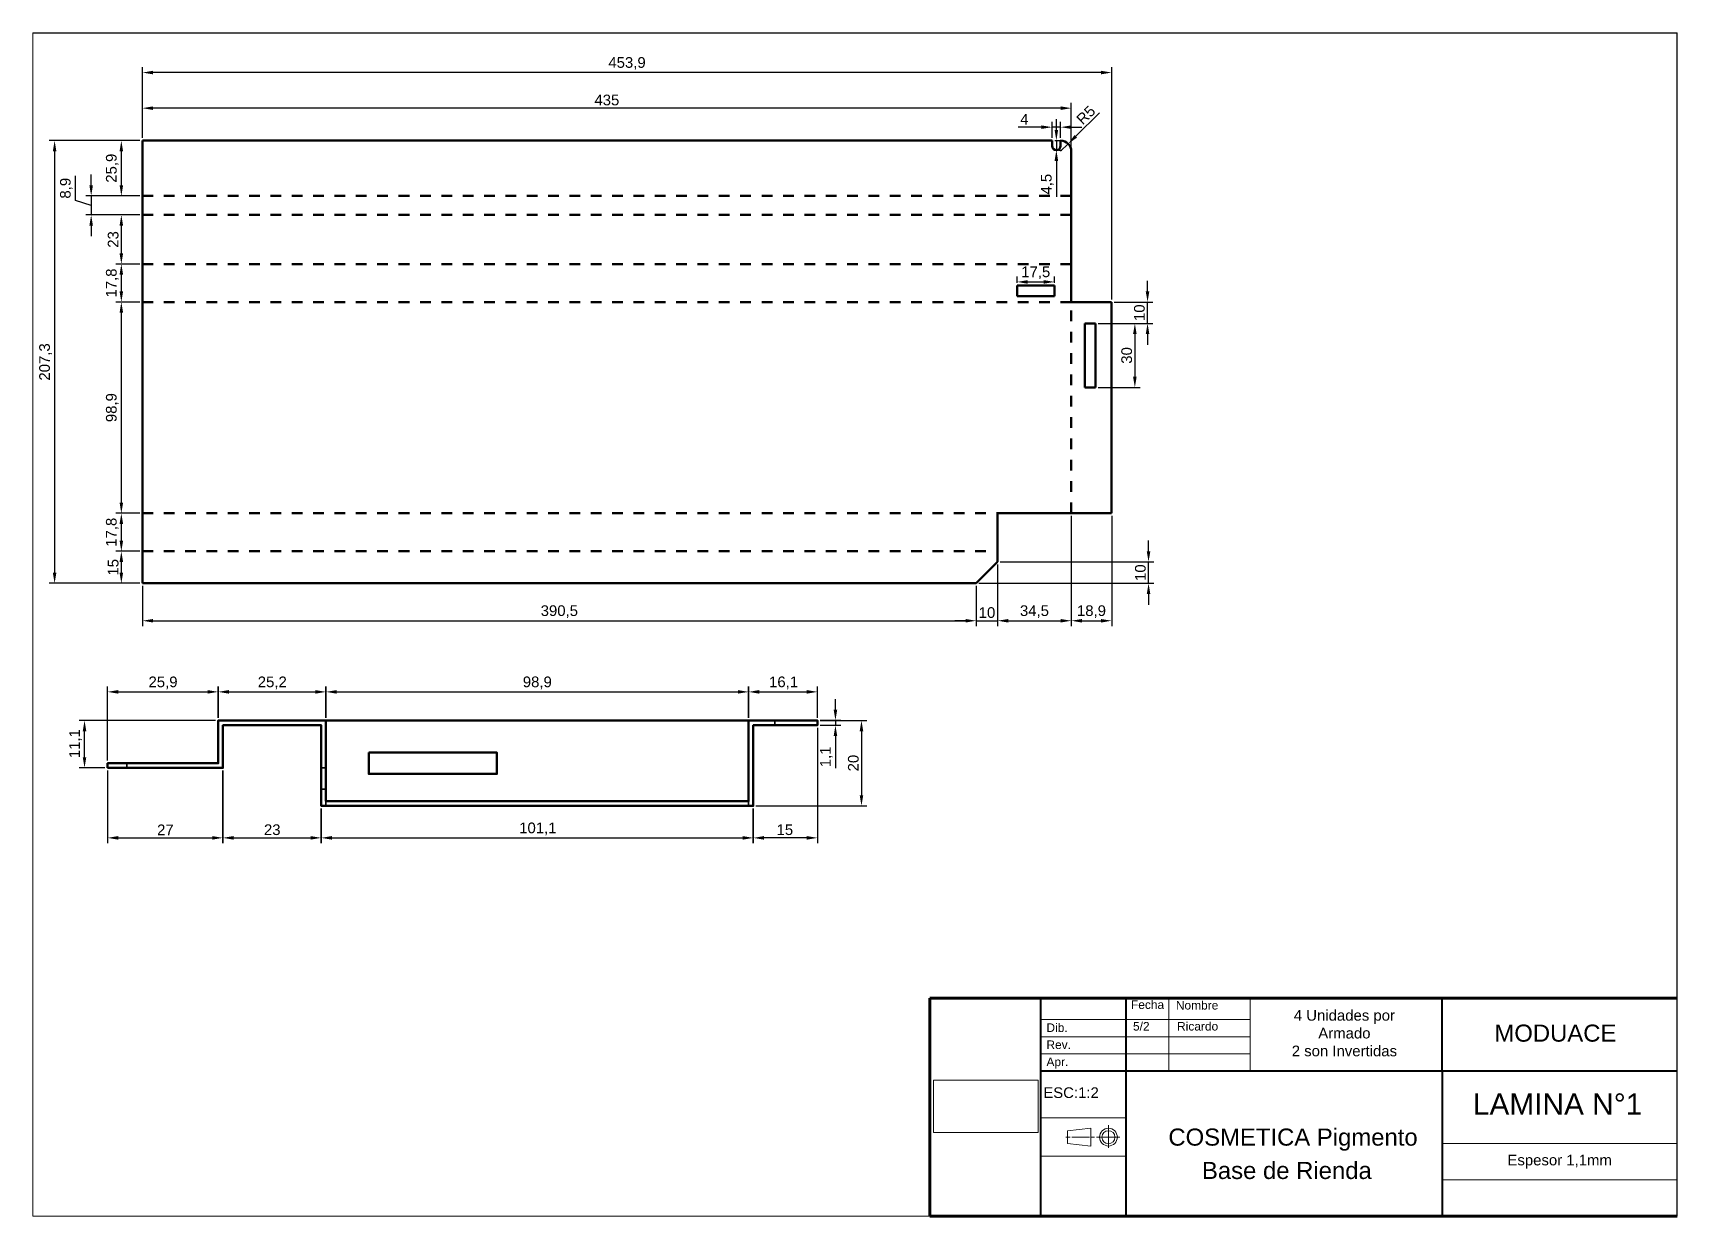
# Paper-space layout 'Base' of a CAD drawing. Header units: millimetres. Extents: x 25 to 410, y 10 to 287.
# The model-space entities are those that its viewports show. They can reach past a viewport. Long polylines and large blocks are cut down to what shows.
import ezdxf

# ---------------------------------------------------------------- set-up
doc = ezdxf.new("R2010")
doc.units = ezdxf.units.MM
doc.linetypes.add('JIS_02_1.2', pattern=[2.5, 1.25, -1.25])
doc.layers.add('logo', color=7, linetype='Continuous', lineweight=13, true_color=0xffffff)
for name, color, linetype in [('PDF4_Texto', 7, 'Continuous'), ('PDF5_0', 7, 'Continuous'), ('PDF5_MD_Oculto', 7, 'Continuous'), ('PDF5_MD_Visible', 7, 'Continuous'), ('PDF5_Texto', 7, 'Continuous')]:
    doc.layers.add(name, color=color, linetype=linetype)
doc.layers.add('Rotulo', color=7, linetype='Continuous', lineweight=20)
doc.styles.add('Annotative', font='arial.ttf')
doc.styles.add('PDF Arial', font='arial.ttf')
doc.styles.get("Standard").update_dxf_attribs({"font": 'arial.ttf'})
doc.dimstyles.new('ISO-25', dxfattribs={"dimtxt": 2.5, "dimasz": 2.5, "dimexe": 1.25, "dimexo": 0.625, "dimtad": 1, "dimtxsty": 'Standard', "dimcen": 2.5, "dimadec": 0, "dimazin": 0, "dimtfac": 1, "dimtmove": 0, "dimatfit": 3, "dimfxl": 1, "dimarcsym": 0})
picture_1 = doc.add_image_def('image1.jpg', size_in_pixel=(62, 31))

# ---------------------------------------------------------------- blocks, each defined once
blk = doc.blocks.new('*D199')
at = {"color": 0, "lineweight": -2, "transparency": 16777216}
for p, q in [((50.02, 261.79), (44.46, 261.79)), ((45.71, 259.29), (45.71, 251.34)), ((50.02, 248.84), (44.46, 248.84))]:
    blk.add_line(p, q, dxfattribs=at)
at = {"color": 0, "transparency": 16777216}
for points in [[(45.3, 259.29), (46.13, 259.29), (45.71, 261.79)], [(45.3, 251.34), (46.13, 251.34), (45.71, 248.84)]]:
    blk.add_solid(points, dxfattribs=at)
at = {"layer": 'Defpoints', "color": 0, "transparency": 16777216}
for p in [(50.65, 261.79), (45.71, 248.84), (50.65, 248.84)]:
    blk.add_point(p, dxfattribs=at)
at = {"color": 0, "transparency": 16777216, "insert": (43.59, 255.32), "char_height": 2.5, "attachment_point": 5, "rotation": 90}
blk.add_mtext('25,9', dxfattribs=at)
blk = doc.blocks.new('*D200')
at = {"color": 0, "lineweight": -2, "transparency": 16777216}
for p, q in [((34.96, 247.73), (34.96, 253.54)), ((38.65, 251.34), (38.65, 253.84)), ((38.65, 246.62), (34.96, 247.73)), ((50.02, 248.84), (37.4, 248.84)), ((38.65, 248.84), (38.65, 244.39)), ((38.65, 248.84), (38.65, 244.39)), ((50.02, 244.39), (37.4, 244.39)), ((38.65, 241.89), (38.65, 239.39))]:
    blk.add_line(p, q, dxfattribs=at)
at = {"color": 0, "transparency": 16777216}
for points in [[(38.23, 251.34), (39.06, 251.34), (38.65, 248.84)], [(38.23, 241.89), (39.06, 241.89), (38.65, 244.39)]]:
    blk.add_solid(points, dxfattribs=at)
at = {"layer": 'Defpoints', "color": 0, "transparency": 16777216}
for p in [(50.65, 248.84), (38.65, 244.39), (50.65, 244.39)]:
    blk.add_point(p, dxfattribs=at)
at = {"color": 0, "transparency": 16777216, "insert": (32.83, 250.63), "char_height": 2.5, "attachment_point": 5, "rotation": 90}
blk.add_mtext('8,9', dxfattribs=at)
blk = doc.blocks.new('*D201')
at = {"color": 0, "lineweight": -2, "transparency": 16777216}
for p, q in [((50.02, 244.39), (44.46, 244.39)), ((45.71, 241.89), (45.71, 235.39)), ((50.02, 232.89), (44.46, 232.89))]:
    blk.add_line(p, q, dxfattribs=at)
at = {"color": 0, "transparency": 16777216}
for points in [[(45.3, 241.89), (46.13, 241.89), (45.71, 244.39)], [(45.3, 235.39), (46.13, 235.39), (45.71, 232.89)]]:
    blk.add_solid(points, dxfattribs=at)
at = {"layer": 'Defpoints', "color": 0, "transparency": 16777216}
for p in [(50.65, 244.39), (45.71, 232.89), (50.65, 232.89)]:
    blk.add_point(p, dxfattribs=at)
at = {"color": 0, "transparency": 16777216, "insert": (43.81, 238.64), "char_height": 2.5, "attachment_point": 5, "rotation": 90}
blk.add_mtext('23', dxfattribs=at)
blk = doc.blocks.new('*D202')
at = {"color": 0, "lineweight": -2, "transparency": 16777216}
for p, q in [((50.02, 232.89), (44.46, 232.89)), ((45.71, 230.39), (45.71, 226.49)), ((50.02, 223.99), (44.46, 223.99))]:
    blk.add_line(p, q, dxfattribs=at)
at = {"color": 0, "transparency": 16777216}
for points in [[(45.3, 230.39), (46.13, 230.39), (45.71, 232.89)], [(45.3, 226.49), (46.13, 226.49), (45.71, 223.99)]]:
    blk.add_solid(points, dxfattribs=at)
at = {"layer": 'Defpoints', "color": 0, "transparency": 16777216}
for p in [(50.65, 232.89), (45.71, 223.99), (50.65, 223.99)]:
    blk.add_point(p, dxfattribs=at)
at = {"color": 0, "transparency": 16777216, "insert": (43.59, 228.44), "char_height": 2.5, "attachment_point": 5, "rotation": 90}
blk.add_mtext('17,8', dxfattribs=at)
blk = doc.blocks.new('*D203')
at = {"color": 0, "lineweight": -2, "transparency": 16777216}
for p, q in [((50.02, 223.99), (44.46, 223.99)), ((45.71, 221.49), (45.71, 177.04)), ((50.02, 174.54), (44.46, 174.54))]:
    blk.add_line(p, q, dxfattribs=at)
at = {"color": 0, "transparency": 16777216}
for points in [[(45.3, 221.49), (46.13, 221.49), (45.71, 223.99)], [(45.3, 177.04), (46.13, 177.04), (45.71, 174.54)]]:
    blk.add_solid(points, dxfattribs=at)
at = {"layer": 'Defpoints', "color": 0, "transparency": 16777216}
for p in [(50.65, 223.99), (45.71, 174.54), (50.65, 174.54)]:
    blk.add_point(p, dxfattribs=at)
at = {"color": 0, "transparency": 16777216, "insert": (43.59, 199.27), "char_height": 2.5, "attachment_point": 5, "rotation": 90}
blk.add_mtext('98,9', dxfattribs=at)
blk = doc.blocks.new('*D204')
at = {"color": 0, "lineweight": -2, "transparency": 16777216}
for p, q in [((50.02, 174.54), (44.46, 174.54)), ((45.71, 172.04), (45.71, 168.14)), ((50.02, 165.64), (44.46, 165.64))]:
    blk.add_line(p, q, dxfattribs=at)
at = {"color": 0, "transparency": 16777216}
for points in [[(45.3, 172.04), (46.13, 172.04), (45.71, 174.54)], [(45.3, 168.14), (46.13, 168.14), (45.71, 165.64)]]:
    blk.add_solid(points, dxfattribs=at)
at = {"layer": 'Defpoints', "color": 0, "transparency": 16777216}
for p in [(50.65, 174.54), (45.71, 165.64), (50.65, 165.64)]:
    blk.add_point(p, dxfattribs=at)
at = {"color": 0, "transparency": 16777216, "insert": (43.59, 170.09), "char_height": 2.5, "attachment_point": 5, "rotation": 90}
blk.add_mtext('17,8', dxfattribs=at)
blk = doc.blocks.new('*D205')
at = {"color": 0, "lineweight": -2, "transparency": 16777216}
for p, q in [((50.02, 165.64), (44.46, 165.64)), ((45.71, 163.14), (45.71, 160.64)), ((50.02, 158.14), (44.46, 158.14))]:
    blk.add_line(p, q, dxfattribs=at)
at = {"color": 0, "transparency": 16777216}
for points in [[(45.3, 163.14), (46.13, 163.14), (45.71, 165.64)], [(45.3, 160.64), (46.13, 160.64), (45.71, 158.14)]]:
    blk.add_solid(points, dxfattribs=at)
at = {"layer": 'Defpoints', "color": 0, "transparency": 16777216}
for p in [(50.65, 165.64), (45.71, 158.14), (50.65, 158.14)]:
    blk.add_point(p, dxfattribs=at)
at = {"color": 0, "transparency": 16777216, "insert": (43.81, 161.89), "char_height": 2.5, "attachment_point": 5, "rotation": 90}
blk.add_mtext('15', dxfattribs=at)
blk = doc.blocks.new('*D206')
at = {"color": 0, "lineweight": -2, "transparency": 16777216}
for p, q in [((50.65, 157.52), (50.65, 148.13)), ((245.9, 157.52), (245.9, 148.13)), ((53.15, 149.38), (243.4, 149.38))]:
    blk.add_line(p, q, dxfattribs=at)
at = {"color": 0, "transparency": 16777216}
for points in [[(53.15, 149.79), (53.15, 148.96), (50.65, 149.38)], [(243.4, 149.79), (243.4, 148.96), (245.9, 149.38)]]:
    blk.add_solid(points, dxfattribs=at)
at = {"layer": 'Defpoints', "color": 0, "transparency": 16777216}
for p in [(50.65, 158.14), (245.9, 158.14), (245.9, 149.38)]:
    blk.add_point(p, dxfattribs=at)
at = {"color": 0, "transparency": 16777216, "insert": (148.27, 151.51), "char_height": 2.5, "attachment_point": 5}
blk.add_mtext('390,5', dxfattribs=at)
blk = doc.blocks.new('*D207')
at = {"color": 0, "lineweight": -2, "transparency": 16777216}
for p, q in [((250.9, 162.52), (250.9, 148.13)), ((245.9, 157.52), (245.9, 148.13)), ((243.4, 149.38), (240.9, 149.38)), ((245.9, 149.38), (250.9, 149.38)), ((253.4, 149.38), (255.9, 149.38))]:
    blk.add_line(p, q, dxfattribs=at)
at = {"color": 0, "transparency": 16777216}
for points in [[(243.4, 149.79), (243.4, 148.96), (245.9, 149.38)], [(253.4, 149.79), (253.4, 148.96), (250.9, 149.38)]]:
    blk.add_solid(points, dxfattribs=at)
at = {"layer": 'Defpoints', "color": 0, "transparency": 16777216}
for p in [(250.9, 163.14), (245.9, 158.14), (250.9, 149.38)]:
    blk.add_point(p, dxfattribs=at)
at = {"color": 0, "transparency": 16777216, "insert": (248.4, 151.28), "char_height": 2.5, "attachment_point": 5}
blk.add_mtext('10', dxfattribs=at)
blk = doc.blocks.new('*D208')
at = {"color": 0, "lineweight": -2, "transparency": 16777216}
for p, q in [((268.15, 173.92), (268.15, 148.13)), ((250.9, 162.52), (250.9, 148.13)), ((253.4, 149.38), (265.65, 149.38))]:
    blk.add_line(p, q, dxfattribs=at)
at = {"color": 0, "transparency": 16777216}
for points in [[(253.4, 149.79), (253.4, 148.96), (250.9, 149.38)], [(265.65, 149.79), (265.65, 148.96), (268.15, 149.38)]]:
    blk.add_solid(points, dxfattribs=at)
at = {"layer": 'Defpoints', "color": 0, "transparency": 16777216}
for p in [(268.15, 174.54), (250.9, 163.14), (268.15, 149.38)]:
    blk.add_point(p, dxfattribs=at)
at = {"color": 0, "transparency": 16777216, "insert": (259.52, 151.51), "char_height": 2.5, "attachment_point": 5}
blk.add_mtext('34,5', dxfattribs=at)
blk = doc.blocks.new('*D209')
at = {"color": 0, "lineweight": -2, "transparency": 16777216}
for p, q in [((268.15, 173.92), (268.15, 148.13)), ((277.6, 173.92), (277.6, 148.13)), ((270.65, 149.38), (275.1, 149.38))]:
    blk.add_line(p, q, dxfattribs=at)
at = {"color": 0, "transparency": 16777216}
for points in [[(270.65, 149.79), (270.65, 148.96), (268.15, 149.38)], [(275.1, 149.79), (275.1, 148.96), (277.6, 149.38)]]:
    blk.add_solid(points, dxfattribs=at)
at = {"layer": 'Defpoints', "color": 0, "transparency": 16777216}
for p in [(268.15, 174.54), (277.6, 174.54), (277.6, 149.38)]:
    blk.add_point(p, dxfattribs=at)
at = {"color": 0, "transparency": 16777216, "insert": (272.87, 151.51), "char_height": 2.5, "attachment_point": 5}
blk.add_mtext('18,9', dxfattribs=at)
blk = doc.blocks.new('*D210')
at = {"color": 0, "lineweight": -2, "transparency": 16777216}
for p, q in [((286.23, 165.64), (286.23, 168.14)), ((251.52, 163.14), (287.48, 163.14)), ((286.23, 158.14), (286.23, 163.14)), ((246.52, 158.14), (287.48, 158.14)), ((286.23, 155.64), (286.23, 153.14))]:
    blk.add_line(p, q, dxfattribs=at)
at = {"color": 0, "transparency": 16777216}
for points in [[(285.82, 165.64), (286.65, 165.64), (286.23, 163.14)], [(285.82, 155.64), (286.65, 155.64), (286.23, 158.14)]]:
    blk.add_solid(points, dxfattribs=at)
at = {"layer": 'Defpoints', "color": 0, "transparency": 16777216}
for p in [(250.9, 163.14), (286.23, 163.14), (245.9, 158.14)]:
    blk.add_point(p, dxfattribs=at)
at = {"color": 0, "transparency": 16777216, "insert": (284.33, 160.64), "char_height": 2.5, "attachment_point": 5, "rotation": 90}
blk.add_mtext('10', dxfattribs=at)
blk = doc.blocks.new('*D211')
at = {"color": 0, "lineweight": -2, "transparency": 16777216}
for p, q in [((274.47, 218.99), (284.28, 218.99)), ((283.03, 216.49), (283.03, 206.49)), ((274.47, 203.99), (284.28, 203.99))]:
    blk.add_line(p, q, dxfattribs=at)
at = {"color": 0, "transparency": 16777216}
for points in [[(282.61, 216.49), (283.44, 216.49), (283.03, 218.99)], [(282.61, 206.49), (283.44, 206.49), (283.03, 203.99)]]:
    blk.add_solid(points, dxfattribs=at)
at = {"layer": 'Defpoints', "color": 0, "transparency": 16777216}
for p in [(273.85, 218.99), (273.85, 203.99), (283.03, 203.99)]:
    blk.add_point(p, dxfattribs=at)
at = {"color": 0, "transparency": 16777216, "insert": (281.12, 211.49), "char_height": 2.5, "attachment_point": 5, "rotation": 90}
blk.add_mtext('30', dxfattribs=at)
blk = doc.blocks.new('*D212')
at = {"color": 0, "lineweight": -2, "transparency": 16777216}
for p, q in [((286, 226.49), (286, 228.99)), ((278.22, 223.99), (287.25, 223.99)), ((286, 218.99), (286, 223.99)), ((274.47, 218.99), (287.25, 218.99)), ((286, 216.49), (286, 213.99))]:
    blk.add_line(p, q, dxfattribs=at)
at = {"color": 0, "transparency": 16777216}
for points in [[(285.58, 226.49), (286.42, 226.49), (286, 223.99)], [(285.58, 216.49), (286.42, 216.49), (286, 218.99)]]:
    blk.add_solid(points, dxfattribs=at)
at = {"layer": 'Defpoints', "color": 0, "transparency": 16777216}
for p in [(277.6, 223.99), (286, 223.99), (273.85, 218.99)]:
    blk.add_point(p, dxfattribs=at)
at = {"color": 0, "transparency": 16777216, "insert": (284.1, 221.49), "char_height": 2.5, "attachment_point": 5, "rotation": 90}
blk.add_mtext('10', dxfattribs=at)
blk = doc.blocks.new('*D213')
at = {"color": 0, "lineweight": -2, "transparency": 16777216}
for p, q in [((255.45, 228.52), (255.45, 229.95)), ((257.95, 228.7), (261.7, 228.7)), ((264.2, 228.52), (264.2, 229.95))]:
    blk.add_line(p, q, dxfattribs=at)
at = {"color": 0, "transparency": 16777216}
for points in [[(257.95, 229.12), (257.95, 228.28), (255.45, 228.7)], [(261.7, 229.12), (261.7, 228.28), (264.2, 228.7)]]:
    blk.add_solid(points, dxfattribs=at)
at = {"layer": 'Defpoints', "color": 0, "transparency": 16777216}
for p in [(255.45, 227.89), (264.2, 228.7), (264.2, 227.89)]:
    blk.add_point(p, dxfattribs=at)
at = {"color": 0, "transparency": 16777216, "insert": (259.82, 230.83), "char_height": 2.5, "attachment_point": 5}
blk.add_mtext('17,5', dxfattribs=at)
blk = doc.blocks.new('*D214')
at = {"color": 0, "lineweight": -2, "transparency": 16777216}
for p, q in [((274.78, 268.27), (269.21, 262.8)), ((265.65, 259.29), (267.43, 261.05))]:
    blk.add_line(p, q, dxfattribs=at)
at = {"color": 0, "transparency": 16777216}
blk.add_solid([(268.92, 263.1), (269.5, 262.5), (267.43, 261.05)], dxfattribs=at)
at = {"layer": 'Defpoints', "color": 0, "transparency": 16777216}
for p in [(265.65, 259.29), (267.43, 261.05)]:
    blk.add_point(p, dxfattribs=at)
at = {"color": 0, "transparency": 16777216, "insert": (271.56, 267.76), "char_height": 2.5, "attachment_point": 5, "rotation": 44.495}
blk.add_mtext('R5', dxfattribs=at)
blk = doc.blocks.new('*D215')
at = {"color": 0, "lineweight": -2, "transparency": 16777216}
for p, q in [((263.65, 262.42), (263.65, 266.18)), ((265.65, 262.42), (265.65, 266.18)), ((261.15, 264.93), (255.67, 264.93)), ((265.65, 264.93), (263.65, 264.93)), ((268.15, 264.93), (270.65, 264.93))]:
    blk.add_line(p, q, dxfattribs=at)
at = {"color": 0, "transparency": 16777216}
for points in [[(261.15, 265.34), (261.15, 264.51), (263.65, 264.93)], [(268.15, 265.34), (268.15, 264.51), (265.65, 264.93)]]:
    blk.add_solid(points, dxfattribs=at)
at = {"layer": 'Defpoints', "color": 0, "transparency": 16777216}
for p in [(263.65, 264.93), (263.65, 261.79), (265.65, 261.79)]:
    blk.add_point(p, dxfattribs=at)
at = {"color": 0, "transparency": 16777216, "insert": (257.16, 266.8), "char_height": 2.5, "attachment_point": 5}
blk.add_mtext('4', dxfattribs=at)
blk = doc.blocks.new('*D216')
at = {"color": 0, "lineweight": -2, "transparency": 16777216}
for p, q in [((264.65, 264.29), (264.65, 266.79)), ((264.27, 261.79), (265.9, 261.79)), ((264.65, 261.79), (264.65, 259.54)), ((265.27, 259.54), (265.9, 259.54)), ((264.65, 257.04), (264.65, 248.62))]:
    blk.add_line(p, q, dxfattribs=at)
at = {"color": 0, "transparency": 16777216}
for points in [[(264.23, 264.29), (265.06, 264.29), (264.65, 261.79)], [(264.23, 257.04), (265.06, 257.04), (264.65, 259.54)]]:
    blk.add_solid(points, dxfattribs=at)
at = {"layer": 'Defpoints', "color": 0, "transparency": 16777216}
for p in [(263.65, 261.79), (264.65, 259.54), (264.65, 259.54)]:
    blk.add_point(p, dxfattribs=at)
at = {"color": 0, "transparency": 16777216, "insert": (262.52, 251.58), "char_height": 2.5, "attachment_point": 5, "rotation": 90}
blk.add_mtext('4,5', dxfattribs=at)
blk = doc.blocks.new('*D217')
at = {"color": 0, "lineweight": -2, "transparency": 16777216}
for p, q in [((50.65, 262.42), (50.65, 270.63)), ((268.15, 259.92), (268.15, 270.63)), ((265.65, 269.38), (53.15, 269.38))]:
    blk.add_line(p, q, dxfattribs=at)
at = {"color": 0, "transparency": 16777216}
for points in [[(53.15, 269.79), (53.15, 268.96), (50.65, 269.38)], [(265.65, 269.79), (265.65, 268.96), (268.15, 269.38)]]:
    blk.add_solid(points, dxfattribs=at)
at = {"layer": 'Defpoints', "color": 0, "transparency": 16777216}
for p in [(50.65, 269.38), (50.65, 261.79), (268.15, 259.29)]:
    blk.add_point(p, dxfattribs=at)
at = {"color": 0, "transparency": 16777216, "insert": (159.4, 271.28), "char_height": 2.5, "attachment_point": 5}
blk.add_mtext('435', dxfattribs=at)
blk = doc.blocks.new('*D218')
at = {"color": 0, "lineweight": -2, "transparency": 16777216}
for p, q in [((50.65, 262.42), (50.65, 278.96)), ((275.1, 277.71), (53.15, 277.71)), ((277.6, 224.62), (277.6, 278.96))]:
    blk.add_line(p, q, dxfattribs=at)
at = {"color": 0, "transparency": 16777216}
for points in [[(53.15, 278.13), (53.15, 277.3), (50.65, 277.71)], [(275.1, 278.13), (275.1, 277.3), (277.6, 277.71)]]:
    blk.add_solid(points, dxfattribs=at)
at = {"layer": 'Defpoints', "color": 0, "transparency": 16777216}
for p in [(50.65, 277.71), (50.65, 261.79), (277.6, 223.99)]:
    blk.add_point(p, dxfattribs=at)
at = {"color": 0, "transparency": 16777216, "insert": (164.12, 279.84), "char_height": 2.5, "attachment_point": 5}
blk.add_mtext('453,9', dxfattribs=at)
blk = doc.blocks.new('*D219')
at = {"color": 0, "lineweight": -2, "transparency": 16777216}
for p, q in [((50.02, 261.79), (28.84, 261.79)), ((30.09, 259.29), (30.09, 160.64)), ((50.02, 158.14), (28.84, 158.14))]:
    blk.add_line(p, q, dxfattribs=at)
at = {"color": 0, "transparency": 16777216}
for points in [[(29.67, 259.29), (30.5, 259.29), (30.09, 261.79)], [(29.67, 160.64), (30.5, 160.64), (30.09, 158.14)]]:
    blk.add_solid(points, dxfattribs=at)
at = {"layer": 'Defpoints', "color": 0, "transparency": 16777216}
for p in [(50.65, 261.79), (30.09, 158.14), (50.65, 158.14)]:
    blk.add_point(p, dxfattribs=at)
at = {"color": 0, "transparency": 16777216, "insert": (27.96, 209.97), "char_height": 2.5, "attachment_point": 5, "rotation": 90}
blk.add_mtext('207,3', dxfattribs=at)

msp = doc.modelspace()

# ---------------------------------------------------------------- linework, layer by layer
at = {"color": 7, "lineweight": 50, "extrusion": (3.67394e-16, 1, 5.51091e-16)}
for p, q in [((1223.76, 2956.03), (1223.76, 2930.13)), ((1649.76, 2956.03), (1223.76, 2956.03)), ((1649.76, 2956.03), (1649.76, 2953.53)), ((1653.76, 2953.53), (1653.76, 2956.03)), ((1658.76, 2951.03), (1658.76, 2930.13))]:
    msp.add_line(p, q, dxfattribs=at)
at = {"color": 7, "linetype": 'JIS_02_1.2', "lineweight": 50, "extrusion": (1.22465e-16, 3.67394e-16, -1)}
for p, q in [((1223.76, 2930.13), (1658.76, 2930.13)), ((1658.76, 2921.23), (1223.76, 2921.23))]:
    msp.add_line(p, q, dxfattribs=at)
at = {"color": 7, "lineweight": 50, "extrusion": (1.22465e-16, 3.67394e-16, -1)}
for p, q in [((1223.76, 2930.13), (1223.76, 2921.23)), ((1658.76, 2921.23), (1658.76, 2930.13))]:
    msp.add_line(p, q, dxfattribs=at)
at = {"color": 7, "lineweight": 50, "extrusion": (3.67394e-16, 1, 3.06162e-16)}
for p, q in [((1223.76, 2898.23), (1223.76, 2921.23)), ((1658.76, 2898.23), (1658.76, 2921.23)), ((1223.76, 2748.73), (1223.76, 2763.73)), ((1624.26, 2758.73), (1614.26, 2748.73)), ((1624.26, 2758.73), (1624.26, 2763.73)), ((1614.26, 2748.73), (1223.76, 2748.73))]:
    msp.add_line(p, q, dxfattribs=at)
at = {"color": 7, "linetype": 'JIS_02_1.2', "lineweight": 50}
for p, q in [((1658.76, 2898.23), (1223.76, 2898.23)), ((1658.76, 2880.43), (1223.76, 2880.43))]:
    msp.add_line(p, q, dxfattribs=at)
at = {"color": 7, "lineweight": 50}
for p, q in [((1223.76, 2898.23), (1223.76, 2880.43)), ((1658.76, 2880.43), (1658.76, 2898.23)), ((1633.36, 2888.23), (1650.86, 2888.23)), ((1633.36, 2883.23), (1633.36, 2888.23)), ((1650.86, 2888.23), (1650.86, 2883.23)), ((1650.86, 2883.23), (1633.36, 2883.23))]:
    msp.add_line(p, q, dxfattribs=at)
at = {"color": 7, "lineweight": 50, "extrusion": (3.67394e-16, 1, 6.12323e-17)}
for p, q in [((1223.76, 2781.53), (1223.76, 2880.43)), ((1677.66, 2880.43), (1658.76, 2880.43)), ((1677.66, 2781.53), (1677.66, 2880.43)), ((1670.16, 2870.43), (1665.16, 2870.43)), ((1665.16, 2870.43), (1665.16, 2840.43)), ((1670.16, 2840.43), (1670.16, 2870.43)), ((1665.16, 2840.43), (1670.16, 2840.43))]:
    msp.add_line(p, q, dxfattribs=at)
at = {"color": 7, "linetype": 'JIS_02_1.2', "lineweight": 50, "extrusion": (3.67394e-16, 1, 6.12323e-17)}
msp.add_line((1658.76, 2781.53), (1658.76, 2880.43), dxfattribs=at)
at = {"color": 7, "linetype": 'JIS_02_1.2', "lineweight": 50, "extrusion": (1.22465e-16, 1.22465e-16, -1)}
msp.add_line((1223.76, 2781.53), (1624.26, 2781.53), dxfattribs=at)
at = {"color": 7, "lineweight": 50, "extrusion": (1.22465e-16, 1.22465e-16, -1)}
for p, q in [((1223.76, 2763.73), (1223.76, 2781.53)), ((1658.76, 2781.53), (1624.26, 2781.53)), ((1624.26, 2781.53), (1624.26, 2763.73)), ((1658.76, 2781.53), (1677.66, 2781.53))]:
    msp.add_line(p, q, dxfattribs=at)
at = {"color": 7, "linetype": 'JIS_02_1.2', "lineweight": 50, "extrusion": (3.67394e-16, 1, 3.06162e-16)}
msp.add_line((1223.76, 2763.73), (1624.26, 2763.73), dxfattribs=at)
at = {"color": 7, "lineweight": 50}
for centre, radius, start, end in [((1651.76, 2953.53), 2, 180, 0), ((1653.76, 2951.03), 5, 0, 90)]:
    msp.add_arc(centre, radius, start, end, dxfattribs=at)

psp = doc.layouts.new('Base')

# ---------------------------------------------------------------- linework, layer by layer
for p in [(25, 287), (410, 10)]:
    psp.add_line(p, (410, 287))
at = {"layer": 'PDF5_0', "lineweight": 25}
for points in [[(42.4925, 116.6467), (42.4925, 133.9793)], [(44.9941, 132.7285), (65.9082, 132.7285)], [(70.9114, 132.7285), (91.1248, 132.7285)], [(96.1281, 132.7285), (190.0908, 132.7285)], [(195.0941, 132.7285), (206.201, 132.7285)], [(208.7026, 126.6532), (208.7026, 133.9793)], [(212.9212, 128.5295), (212.9212, 131.0311)], [(67.7844, 126.0278), (35.8397, 126.0278)], [(37.0905, 117.4216), (37.0905, 123.5262)], [(208.7026, 124.3011), (208.7026, 97.2991)], [(214.172, 126.0278), (209.328, 126.0278), (220.2658, 126.0278)], [(209.328, 124.9265), (214.172, 124.9265)], [(212.9212, 126.0278), (212.9212, 124.9265)], [(219.015, 123.5262), (219.015, 108.5164)], [(212.9212, 122.4249), (212.9212, 114.8369)], [(41.8671, 114.92), (35.8397, 114.92)], [(42.4925, 114.2946), (42.4925, 97.2991)], [(194.3182, 106.0148), (220.2658, 106.0148)], [(44.9941, 98.5499), (67.0085, 98.5499)], [(72.0118, 98.5499), (90.0235, 98.5499)], [(95.0268, 98.5499), (191.1912, 98.5499)], [(206.201, 98.5499), (196.1944, 98.5499)]]:
    psp.add_lwpolyline(points, dxfattribs=at)
for points in [[(68.4098, 133.9793), (68.4098, 126.6532)], [(93.6265, 133.9793), (93.6265, 126.6532)], [(192.5925, 133.9793), (192.5925, 126.6532)], [(69.5101, 97.2991), (69.5101, 114.2946)], [(92.5252, 97.2991), (92.5252, 105.3884)], [(193.6928, 97.2991), (193.6928, 105.3884)]]:
    psp.add_lwpolyline(points, close=True, dxfattribs=at)
at = {"layer": 'PDF5_0', "transparency": 33554559}
for points in [[(44.9941, 133.1458), (44.9941, 132.3122), (42.4925, 132.7285)], [(65.9082, 133.1458), (65.9082, 132.3122), (68.4098, 132.7285)], [(70.9114, 133.1458), (70.9114, 132.3122), (68.4098, 132.7285)], [(91.1248, 133.1458), (91.1248, 132.3122), (93.6265, 132.7285)], [(96.1281, 133.1458), (96.1281, 132.3122), (93.6265, 132.7285)], [(190.0908, 133.1458), (190.0908, 132.3122), (192.5925, 132.7285)], [(195.0941, 133.1458), (195.0941, 132.3122), (192.5925, 132.7285)], [(206.201, 133.1458), (206.201, 132.3122), (208.7026, 132.7285)], [(212.5039, 128.5295), (213.3375, 128.5295), (212.9212, 126.0278)], [(36.6733, 123.5262), (37.5078, 123.5262), (37.0905, 126.0278)], [(212.5039, 122.4249), (213.3375, 122.4249), (212.9212, 124.9265)], [(218.5977, 123.5262), (219.4313, 123.5262), (219.015, 126.0278)], [(36.6733, 117.4216), (37.5078, 117.4216), (37.0905, 114.92)], [(218.5977, 108.5164), (219.4313, 108.5164), (219.015, 106.0148)], [(44.9941, 98.9672), (44.9941, 98.1327), (42.4925, 98.5499)], [(67.0085, 98.9672), (67.0085, 98.1327), (69.5101, 98.5499)], [(72.0118, 98.9672), (72.0118, 98.1327), (69.5101, 98.5499)], [(90.0235, 98.9672), (90.0235, 98.1327), (92.5252, 98.5499)], [(95.0268, 98.9672), (95.0268, 98.1327), (92.5252, 98.5499)], [(191.1912, 98.9672), (191.1912, 98.1327), (193.6928, 98.5499)], [(196.1944, 98.9672), (196.1944, 98.1327), (193.6928, 98.5499)], [(206.201, 98.9672), (206.201, 98.1327), (208.7026, 98.5499)]]:
    psp.add_solid(points, dxfattribs=at)
at = {"layer": 'PDF5_MD_Oculto', "lineweight": 35}
for points in [[(198.6961, 126.0269), (198.6961, 124.9265)], [(46.9954, 114.92), (46.9954, 116.0203)], [(92.5252, 114.92), (93.6265, 114.92)], [(92.5252, 109.9157), (93.6265, 109.9157)], [(93.6265, 107.1141), (93.6265, 106.0138)], [(192.5925, 107.1141), (192.5925, 106.0138)]]:
    psp.add_lwpolyline(points, dxfattribs=at)
at = {"layer": 'PDF5_MD_Visible', "lineweight": 50}
for points in [[(42.4925, 114.92), (69.5101, 114.92), (69.5101, 124.9265), (92.5252, 124.9265), (92.5252, 106.0138), (193.6928, 106.0138), (193.6928, 124.9265), (208.7026, 124.9265), (208.7026, 126.0269), (192.5925, 126.0269), (192.5925, 107.1141), (93.6265, 107.1141), (93.6265, 126.0269), (68.4098, 126.0269), (68.4098, 116.0203), (42.4925, 116.0203)], [(103.633, 118.522), (103.633, 113.5187), (133.6526, 113.5187), (133.6526, 118.522)]]:
    psp.add_lwpolyline(points, close=True, dxfattribs=at)
psp.add_lwpolyline([(192.5925, 126.0269), (93.6265, 126.0269)], dxfattribs=at)
at = {"layer": 'Rotulo', "lineweight": 60}
for p, q in [((235, 10), (235, 61)), ((235, 61), (410, 61)), ((235, 10), (410, 10))]:
    psp.add_line(p, q, dxfattribs=at)
at = {"layer": 'Rotulo', "lineweight": 40}
for p, q in [((261, 10), (261, 61)), ((281, 10), (281, 61)), ((355, 44), (355, 61)), ((261, 44), (410, 44)), ((355, 44), (355, 10))]:
    psp.add_line(p, q, dxfattribs=at)
at = {"layer": 'Rotulo', "lineweight": 20}
for p, q in [((291, 44), (291, 61)), ((310, 44), (310, 61)), ((261, 33), (281, 33)), ((355, 27), (410, 27)), ((261, 24), (281, 24)), ((355, 18.5), (410, 18.5))]:
    psp.add_line(p, q, dxfattribs=at)
at = {"layer": 'Rotulo'}
for p, q in [((261, 56), (310, 56)), ((261, 52), (310, 52)), ((261, 48), (310, 48)), ((276.8501, 31.3252), (276.8501, 25.977)), ((267.8627, 28.4819), (266.8632, 28.4819)), ((267.2757, 29.9978), (272.7188, 30.5578)), ((267.2757, 29.9978), (267.2757, 26.9659)), ((267.2757, 26.9659), (272.7188, 26.4059)), ((268.268, 28.4819), (272.4371, 28.4819)), ((272.7188, 30.5578), (272.7188, 26.4059)), ((273.6027, 28.4819), (272.7267, 28.4819)), ((274.0265, 28.4819), (279.5091, 28.4819)), ((410, 10), (25, 10))]:
    psp.add_line(p, q, dxfattribs=at)
for radius in [2.0759, 1.5159]:
    psp.add_circle((276.8501, 28.4819), radius, dxfattribs=at)

# ---------------------------------------------------------------- texts
at = {"insert": (382.5, 22.75), "char_height": 2.5, "attachment_point": 5}
psp.add_mtext_dynamic_manual_height_columns('Espesor 1,1mm', width=55, gutter_width=12.5, heights=[0], dxfattribs=at)
at = {"layer": 'PDF4_Texto', "insert": (332.0926, 52.817), "char_height": 2.500015, "width": 31.969617, "attachment_point": 5, "style": 'PDF Arial'}
psp.add_mtext('4 Unidades por Armado\\P2 son Invertidas', dxfattribs=at)
at = {"layer": 'PDF4_Texto', "char_height": 4.000023, "attachment_point": 7, "style": 'PDF Arial'}
for s, insert in [('COSMETICA Pigmento', (290.8785, 25.2921)), ('Base de Rienda', (298.7418, 18.6279))]:
    psp.add_mtext(s, dxfattribs=dict(at, insert=insert))
at = {"layer": 'PDF5_Texto', "char_height": 2.50167, "attachment_point": 7, "style": 'PDF Arial'}
for s, insert in [('25,9', (52.0759, 133.3545)), ('25,2', (77.658, 133.3545)), ('98,9', (139.7122, 133.3545)), ('16,1', (197.3768, 133.3545)), ('27', (54.086, 99.1753)), ('23', (79.1023, 99.1749)), ('101,1', (138.867, 99.1749)), ('15', (199.1338, 99.1757))]:
    psp.add_mtext(s, dxfattribs=dict(at, insert=insert))
at = {"layer": 'PDF5_Texto', "char_height": 2.50167, "attachment_point": 7, "rotation": 90, "style": 'PDF Arial'}
for s, insert in [('11,1', (36.4646, 117.2037)), ('1,1', (212.2952, 115.0812)), ('20', (218.3893, 114.1099))]:
    psp.add_mtext(s, dxfattribs=dict(at, insert=insert))
at = {"layer": 'Rotulo', "attachment_point": 1}
for s, insert, char_height, width in [('{\\fArial|b0|i0|c0|p0;\\H0.6667x;Fecha}', (282.1199, 60.5), 3, 19.13511), ('{\\fArial|b0|i0|c0|p0;\\H0.6667x;Nombre}', (292.6299, 60.3589), 3, 19.13511), ('{\\fArial|b0|i0|c0|p0;Dib.}', (262.3269, 55.1166), 2, 18.575986), ('5/2', (282.5971, 55.4433), 2, 36.644615), ('Ricardo', (292.9138, 55.4433), 2, 36.644615), ('{\\fArial|b0|i0|c0|p0;MODUACE}', (367.2239, 54.8416), 4, 58.901736), ('{\\fArial|b0|i0|c0|p0;Rev.}', (262.3269, 51.1166), 2, 18.575986), ('{\\fArial|b0|i0|c0|p0;Apr.}', (262.3269, 47.1166), 2, 18.575986), ('ESC:1:2', (261.5864, 40.1521), 2.5, 17.499369)]:
    psp.add_mtext(s, dxfattribs=dict(at, insert=insert, char_height=char_height, width=width))
at = {"layer": 'Rotulo', "insert": (362.1798, 38.7143), "char_height": 5, "width": 53.740761, "attachment_point": 1, "style": 'Annotative'}
psp.add_mtext('\\pxql;LAMINA N°1', dxfattribs=at)

# ---------------------------------------------------------------- dimensions: what is measured, and where the dimension line sits
for base, p1, p2, override, picture, middle in [((50.6453, 277.7122), (277.5953, 223.9949), (50.6453, 261.7949), {"dimlfac": -2}, '*D218', (164.1203, 279.8395)), ((50.6453, 269.3769), (268.1453, 259.2949), (50.6453, 261.7949), {"dimlfac": -2}, '*D217', (159.3953, 271.2792)), ((263.6453, 264.9276), (265.6453, 261.7949), (263.6453, 261.7949), {"dimlfac": -2}, '*D215', (257.1557, 266.8026)), ((264.1953, 228.7014), (255.4453, 227.8949), (264.1953, 227.8949), {"dimlfac": -2}, '*D213', (259.8203, 230.8288)), ((268.1453, 149.3783), (250.8953, 163.1449), (268.1453, 174.5449), {"dimlfac": -2, "dimtmove": 1}, '*D208', (259.5203, 151.5057)), ((277.5953, 149.3783), (268.1453, 174.5449), (277.5953, 174.5449), {"dimlfac": -2, "dimtmove": 1}, '*D209', (272.8703, 151.5057)), ((250.8953, 149.3783), (245.8953, 158.1449), (250.8953, 163.1449), {"dimlfac": -2, "dimtmove": 1}, '*D207', (248.3953, 151.2797)), ((245.8953, 149.3783), (50.6453, 158.1449), (245.8953, 158.1449), {"dimlfac": -2}, '*D206', (148.2703, 151.5057))]:
    dim = psp.add_linear_dim(base=base, p1=p1, p2=p2, dimstyle='ISO-25', override=override)
    dim.commit()
    dim.dimension.update_dxf_attribs({"geometry": picture, "text_midpoint": middle})
dim = psp.add_radius_dim(center=(265.6453, 259.2949), mpoint=(267.4285, 261.047), dimstyle='ISO-25', override={"dimlfac": -2})
dim.commit()
dim.dimension.update_dxf_attribs({"geometry": '*D214', "text_midpoint": (271.5564, 267.7612)})
for base, p1, p2, override, picture, middle in [((264.6453, 259.5449), (263.6453, 261.7949), (264.6453, 259.5449), {"dimlfac": -2}, '*D216', (262.523, 251.5844)), ((45.7141, 248.8449), (50.6453, 261.7949), (50.6453, 248.8449), {"dimlfac": -2}, '*D199', (43.5867, 255.3199)), ((38.6468, 244.3949), (50.6453, 248.8449), (50.6453, 244.3949), {"dimlfac": -2, "dimtmove": 1}, '*D200', (32.8295, 248.3518)), ((45.7141, 232.8949), (50.6453, 244.3949), (50.6453, 232.8949), {"dimlfac": -2, "dimtmove": 1}, '*D201', (43.8118, 238.6449)), ((45.7141, 223.9949), (50.6453, 232.8949), (50.6453, 223.9949), {"dimlfac": -2, "dimtmove": 1}, '*D202', (43.5867, 228.4449)), ((286.0009, 223.9949), (273.8453, 218.9949), (277.5953, 223.9949), {"dimlfac": -2}, '*D212', (284.0995, 221.4949)), ((45.7141, 174.5449), (50.6453, 223.9949), (50.6453, 174.5449), {"dimlfac": -2, "dimtmove": 1}, '*D203', (43.5867, 199.2699)), ((283.0253, 203.9949), (273.8453, 218.9949), (273.8453, 203.9949), {"dimlfac": -2}, '*D211', (281.123, 211.4949)), ((45.7141, 165.6449), (50.6453, 174.5449), (50.6453, 165.6449), {"dimlfac": -2, "dimtmove": 1}, '*D204', (43.5867, 170.0949)), ((45.7141, 158.1449), (50.6453, 165.6449), (50.6453, 158.1449), {"dimlfac": -2, "dimtmove": 1}, '*D205', (43.8126, 161.8949))]:
    dim = psp.add_linear_dim(base=base, p1=p1, p2=p2, angle=90, dimstyle='ISO-25', override=override)
    dim.commit()
    dim.dimension.update_dxf_attribs({"geometry": picture, "text_midpoint": middle})
for base, p1, p2, text, picture, middle in [((30.0863, 158.1449), (50.6453, 261.7949), (50.6453, 158.1449), '207,3', '*D219', (27.9589, 209.9699)), ((286.233, 163.1449), (245.8953, 158.1449), (250.8953, 163.1449), '10', '*D210', (284.3316, 160.6449))]:
    dim = psp.add_linear_dim(base=base, p1=p1, p2=p2, angle=90, text=text, dimstyle='ISO-25')
    dim.commit()
    dim.dimension.update_dxf_attribs({"geometry": picture, "text_midpoint": middle})

# ---------------------------------------------------------------- pictures from other files: only their frames are drawn
at = {"layer": 'logo'}
image = psp.add_image(picture_1, insert=(235.9068, 29.6084), size_in_units=(24.4925, 12.2462), dxfattribs=at)
image.dxf.flags = 7

# ---------------------------------------------------------------- viewports
at = {"layer": '0'}
psp.add_viewport(center=(217.5, 148.5), size=(385, 277), view_center_point=(1557.4661, 2729.4428), view_height=554.000055, dxfattribs=at)

doc.saveas('drawing.dxf')
